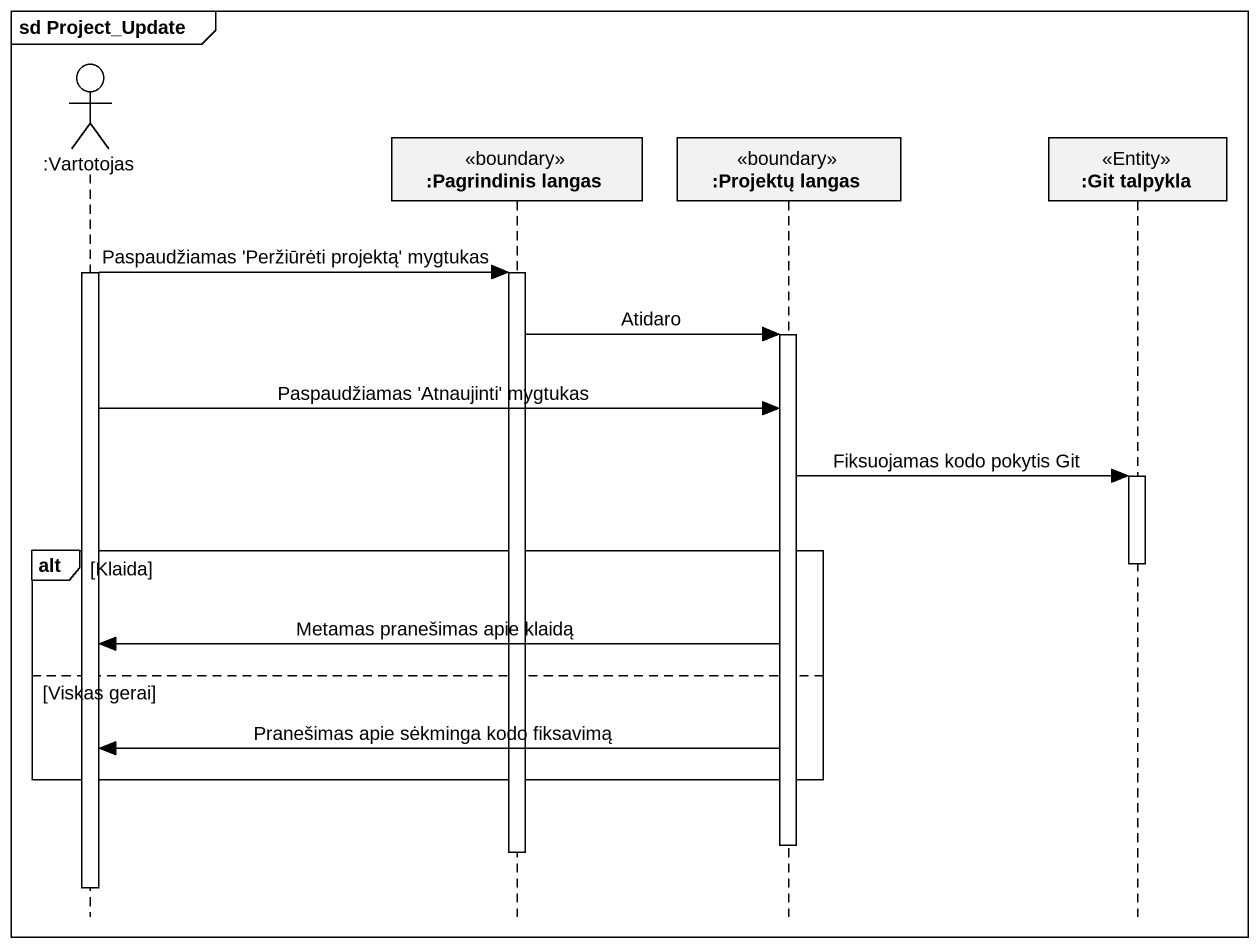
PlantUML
@startuml
mainframe sd Project_Update
hide footbox
actor ":Vartotojas" as Vartotojas
participant ":Pagrindinis langas" as Pagrindinis_langas <<boundary>>
participant ":Projektų langas" as Projektų_langas <<boundary>>
participant ":Git talpykla" as Git_talpykla <<Entity>>

activate Vartotojas
Vartotojas -> Pagrindinis_langas : Paspaudžiamas 'Peržiūrėti projektą' mygtukas
activate Pagrindinis_langas
Pagrindinis_langas -> Projektų_langas : Atidaro
activate Projektų_langas
Vartotojas -> Projektų_langas : Paspaudžiamas 'Atnaujinti' mygtukas
Projektų_langas -> Git_talpykla : Fiksuojamas kodo pokytis Git
activate Git_talpykla
alt Klaida
  deactivate Git_talpykla
  Projektų_langas -> Vartotojas : Metamas pranešimas apie klaidą
else Viskas gerai
  Projektų_langas -> Vartotojas : Pranešimas apie sėkminga kodo fiksavimą
end
deactivate Projektų_langas
deactivate Pagrindinis_langas
deactivate Vartotojas
@enduml
